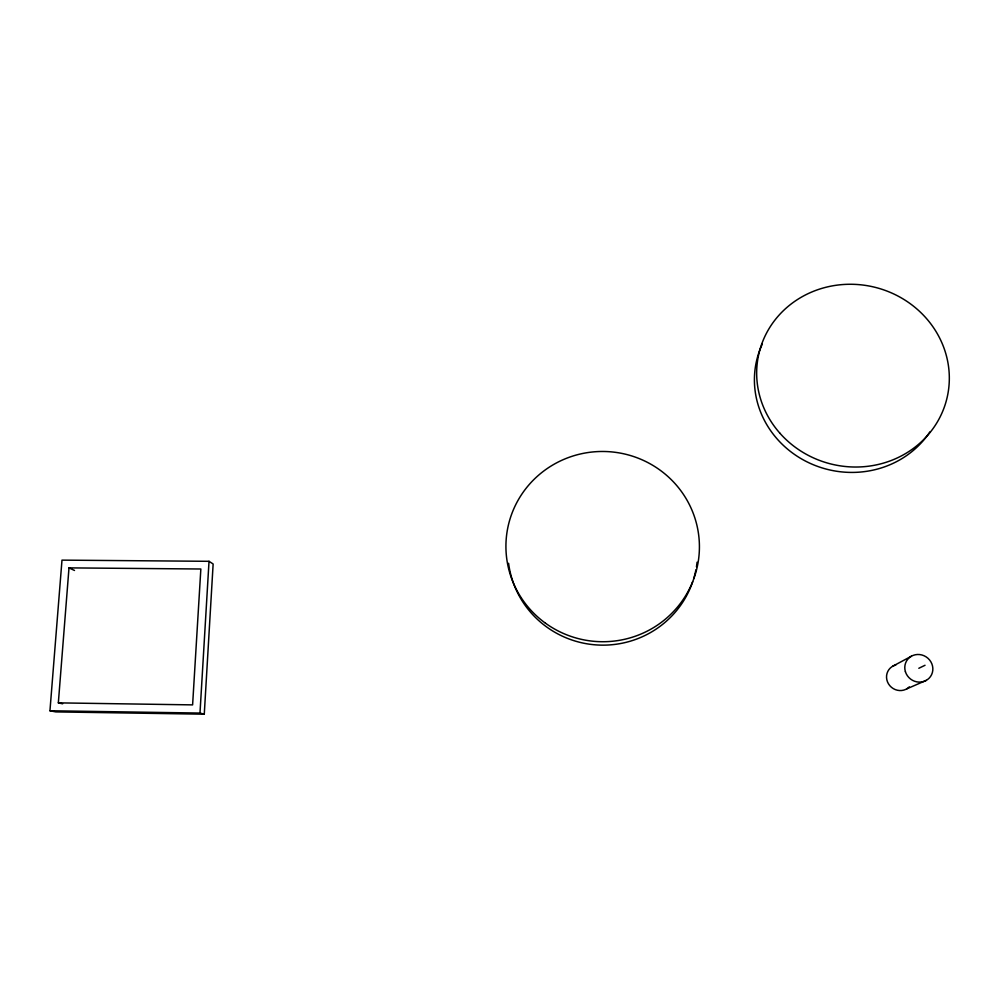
<?xml version="1.0" encoding="UTF-8"?>
<svg xmlns="http://www.w3.org/2000/svg" width="999" height="999" viewBox="0 0 999 999"><rect width="100%" height="100%" fill="white"/><g stroke="black" fill="none" stroke-linecap="round" stroke-linejoin="round"><path stroke-width="1.5" d="M204.271 714.185L199.987 713.061L209.028 561.313L61.988 560.127L49.95 710.764L55.769 711.9L204.271 714.185L213.137 563.985L209.028 561.313M58.342 702.871L68.993 567.882L200.849 569.005L192.607 704.882L58.342 702.871L62.637 703.796M892.719 666.221L911.363 656.243M918.818 668.281L925.037 665.272M906.667 688.91L926.298 680.369M49.95 710.764L199.987 713.061M68.993 567.882L74.513 570.466M697.077 562.212A94.917 93.382 4.2 0 1 696.453 566.758M695.903 569.792A94.917 93.382 4.2 0 1 693.656 578.796M692.707 581.73A94.917 93.382 4.2 0 1 593.369 644.667A94.917 93.382 4.2 0 1 508.591 563.299M929.857 431.943A95.167 89.76 14 0 1 805.119 460.889A95.167 89.76 14 0 1 762.362 343.968M909.327 686.875A13.399 12.75 37.4 0 1 888.523 683.915A13.399 12.75 37.4 0 1 895.841 664.972M545.429 623.164A96.753 95.117 3.7 0 0 698.838 557.205A96.753 95.117 3.7 0 0 563.748 459.428A96.753 95.117 3.7 0 0 545.429 623.164M779.782 433.079A96.641 91.046 13.9 0 0 943.818 408.479A96.641 91.046 13.9 0 0 835.389 285.377A96.641 91.046 13.9 0 0 779.782 433.079M905.406 671.715A14.298 13.561 36.5 0 0 929.12 678.196A14.298 13.561 36.5 0 0 921.94 654.994A14.298 13.561 36.5 0 0 905.406 671.715"/></g></svg>
